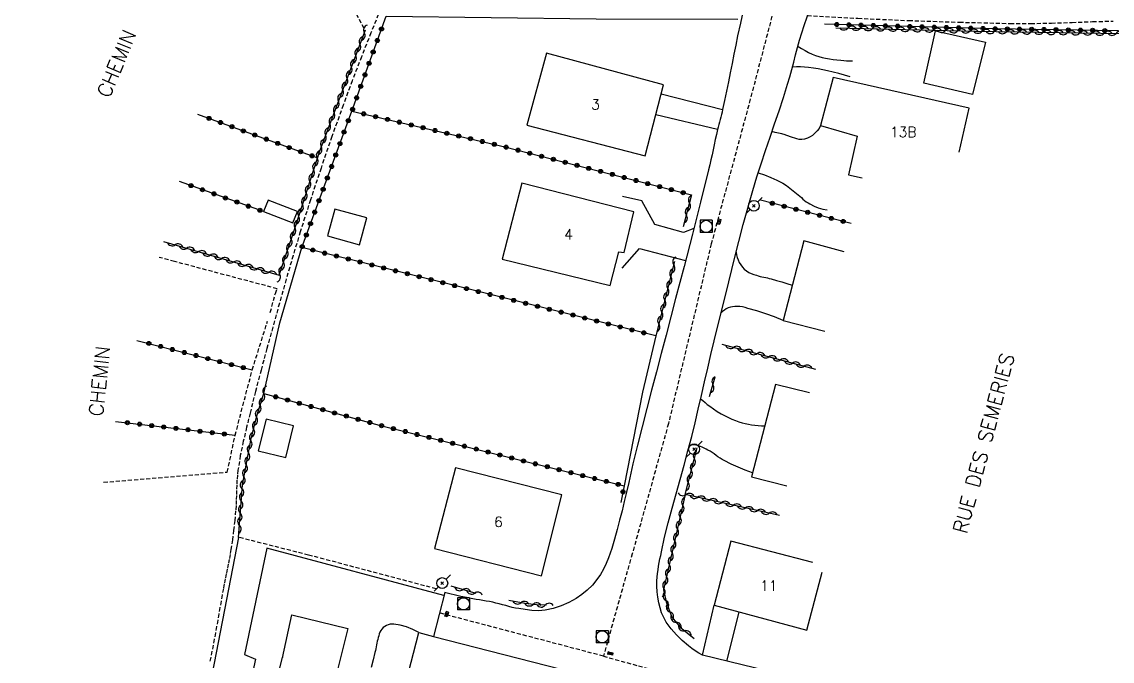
# Model space of a CAD drawing. Header units: millimetres. Extents: x 113000 to 114000, y 148000 to 148862.
# Drawn here: x 113114.9 to 113249.1, y 148687.3 to 148766 of the extents above; entities that cross this region are included whole.
import ezdxf
from ezdxf.enums import TextEntityAlignment as Align

# ---------------------------------------------------------------- set-up
doc = ezdxf.new("R2010")
doc.units = ezdxf.units.MM
doc.linetypes.add('DASHED', pattern=[0.75, 0.5, -0.25])
doc.layers.get('0').update_dxf_attribs({"linetype": 'CONTINUOUS'})
for name, color, linetype in [('W0001', 6, 'DASHED'), ('W0008', 7, 'CONTINUOUS'), ('W0017', 7, 'CONTINUOUS'), ('W0070', 7, 'DASHED'), ('W0101', 7, 'CONTINUOUS'), ('W0104', 1, 'CONTINUOUS'), ('W0112', 1, 'DASHED'), ('W0310', 3, 'CONTINUOUS'), ('W0323', 7, 'CONTINUOUS'), ('W0330', 7, 'CONTINUOUS'), ('W0401', 7, 'CONTINUOUS'), ('W0420', 7, 'CONTINUOUS'), ('W0473', 7, 'CONTINUOUS'), ('W0989', 7, 'CONTINUOUS'), ('W0991', 7, 'CONTINUOUS')]:
    doc.layers.add(name, color=color, linetype=linetype)
doc.styles.get("Standard").update_dxf_attribs({"font": 'romans.shx', "width": 0.85})

# ---------------------------------------------------------------- blocks, each defined once
blk = doc.blocks.new('T473')
for p, q in [((-0.166667, 0.166667), (0.166667, -0.166667)), ((-0.166667, -0.166667), (0.166667, 0.166667)), ((0.500001, 0.500001), (1.000002, 1.000002)), ((-1.000002, -1.000002), (-0.500001, -0.500001))]:
    blk.add_line(p, q)
blk.add_ellipse((0, 0), major_axis=(0.471405, 0.471405), ratio=1, start_param=5.4977871438, end_param=11.780972451)
blk = doc.blocks.new('T420')
for p, q in [((0.75, 0.75), (-0.75, 0.75)), ((-0.75, 0.75), (-0.75, -0.75)), ((0.75, 0.75), (0.75, -0.75)), ((0.75, -0.75), (-0.75, -0.75))]:
    blk.add_line(p, q)
blk.add_ellipse((0, 0), major_axis=(-0.53, 0.53), ratio=1, start_param=3.926991, end_param=10.210176)
blk = doc.blocks.new('T401')
for p, q in [((-0.3, 0.3), (0, 0.3)), ((-0.3, -0.25), (-0.3, 0.3)), ((-0.3, 0.15), (0, 0.15)), ((-0.3, 0), (0, 0)), ((0, 0.3), (0, -0.25)), ((-0.3, -0.15), (0, -0.15)), ((-0.3, -0.25), (-0.3, -0.3)), ((-0.3, -0.3), (0, -0.3)), ((0, -0.3), (0, -0.25))]:
    blk.add_line(p, q)
blk = doc.blocks.new('t323o')
at = {"color": 0, "linetype": 'Continuous'}
for radius in [0.25, 0.15]:
    blk.add_circle((0, 0), radius, dxfattribs=at)
blk = doc.blocks.new('t310o')
at = {"color": 0, "linetype": 'Continuous'}
for centre, start, end in [((-0.5, 0.38), 216.8699, 323.1304), ((0.5, -0.37), 36.8699, 143.1303)]:
    blk.add_arc(centre, 0.625, start, end, dxfattribs=at)

msp = doc.modelspace()

# ---------------------------------------------------------------- linework, layer by layer
at = {"layer": 'W0001'}
for points in [[(113247.74, 148849.93), (113246.56, 148835.71), (113243.99, 148824.65), (113240.11, 148814.26), (113233.94, 148804.43), (113222.73, 148793.24), (113212.58, 148779.82), (113207.79, 148768.91), (113204.56, 148756.51), (113199.75, 148738.7), (113194.48, 148716.57), (113190.03, 148700.55), (113186.48, 148687.94)], [(113186.48, 148687.94), (113166.31, 148693.25)], [(113186.48, 148687.94), (113197.12, 148685), (113207.58, 148682.64)]]:
    msp.add_lwpolyline(points, dxfattribs=at)
at = {"layer": 'W0008'}
for points in [[(113203.69, 148767.42), (113203.34, 148765.87), (113203, 148764.32), (113202.76, 148763.18), (113202.53, 148762.05), (113202.31, 148760.91), (113202.09, 148759.77), (113201.86, 148758.63), (113201.64, 148757.5), (113201.4, 148756.36), (113201.15, 148755.23), (113201.08, 148754.92), (113201.01, 148754.61), (113200.93, 148754.3), (113200.85, 148754), (113200.77, 148753.69), (113200.69, 148753.38), (113200.61, 148753.08), (113200.54, 148752.77), (113200.39, 148752.15), (113200.25, 148751.53), (113200.12, 148750.91), (113199.98, 148750.29), (113199.85, 148749.68), (113199.71, 148749.06), (113199.57, 148748.44), (113199.42, 148747.82), (113198.45, 148743.85), (113197.43, 148739.88), (113196.4, 148735.93), (113195.37, 148731.96), (113194.78, 148729.71), (113194.19, 148727.46), (113193.59, 148725.2), (113193, 148722.95), (113192.4, 148720.7), (113191.82, 148718.44), (113191.24, 148716.19), (113190.67, 148713.93), (113190.39, 148712.77), (113190.11, 148711.62), (113189.85, 148710.46), (113189.59, 148709.31), (113189.32, 148708.15), (113189.05, 148707), (113188.77, 148705.85), (113188.47, 148704.7), (113188.17, 148703.53), (113187.86, 148702.35), (113187.52, 148701.19), (113187.1, 148700.05), (113186.81, 148699.35), (113186.48, 148698.66), (113186.11, 148698), (113185.68, 148697.37), (113185.12, 148696.7), (113184.5, 148696.08), (113183.83, 148695.52), (113183.11, 148695.03), (113182.21, 148694.54), (113181.28, 148694.13), (113180.3, 148693.82), (113179.3, 148693.61), (113178.48, 148693.54), (113177.67, 148693.58), (113176.86, 148693.68), (113176.07, 148693.79), (113175.66, 148693.86), (113175.25, 148693.95), (113174.85, 148694.05), (113174.46, 148694.16), (113174.06, 148694.27), (113173.66, 148694.38), (113173.26, 148694.48), (113172.86, 148694.57), (113172.46, 148694.65), (113172.05, 148694.73), (113171.65, 148694.8), (113171.24, 148694.86), (113170.83, 148694.93), (113170.43, 148695), (113170.02, 148695.07), (113169.62, 148695.15), (113168.94, 148695.3), (113168.27, 148695.45), (113167.6, 148695.61), (113166.93, 148695.78)], [(113198.68, 148688.06), (113198.22, 148688.3), (113197.78, 148688.58), (113197.35, 148688.88), (113196.94, 148689.2), (113196.19, 148689.86), (113195.47, 148690.55), (113194.8, 148691.3), (113194.22, 148692.12), (113193.91, 148692.69), (113193.65, 148693.29), (113193.45, 148693.9), (113193.29, 148694.52), (113193.16, 148695.19), (113193.09, 148695.87), (113193.06, 148696.55), (113193.07, 148697.23), (113193.09, 148697.68), (113193.14, 148698.13), (113193.2, 148698.58), (113193.27, 148699.02), (113193.35, 148699.47), (113193.44, 148699.91), (113193.53, 148700.35), (113193.62, 148700.79), (113194.02, 148702.59), (113194.46, 148704.37), (113194.93, 148706.15), (113195.42, 148707.92), (113195.91, 148709.68), (113196.41, 148711.45), (113196.89, 148713.22), (113197.35, 148715), (113197.76, 148716.68), (113198.16, 148718.35), (113198.55, 148720.03), (113198.94, 148721.71), (113199.33, 148723.39), (113199.72, 148725.07), (113200.12, 148726.75), (113200.53, 148728.43), (113201.57, 148732.66), (113202.61, 148736.88), (113203.7, 148741.1), (113204.87, 148745.29), (113205.37, 148746.94), (113205.9, 148748.57), (113206.44, 148750.21), (113206.99, 148751.83), (113207.55, 148753.46), (113208.1, 148755.09), (113208.64, 148756.72), (113209.15, 148758.36), (113209.41, 148759.26), (113209.66, 148760.16), (113209.9, 148761.07), (113210.14, 148761.97), (113210.38, 148762.88), (113210.63, 148763.78), (113210.89, 148764.68), (113211.17, 148765.57), (113211.91, 148767.73)], [(113166.95, 148695.77), (113165.56, 148690.35), (113186.41, 148685.01), (113206.81, 148679.92), (113208.45, 148685.7), (113198.68, 148688.06)]]:
    msp.add_lwpolyline(points, dxfattribs=at)
at = {"layer": 'W0017'}
for points in [[(113210.44, 148763.02), (113210.86, 148762.75), (113211.29, 148762.5), (113211.74, 148762.27), (113212.19, 148762.07), (113212.59, 148761.91), (113213, 148761.78), (113213.41, 148761.66), (113213.83, 148761.56), (113214.29, 148761.48), (113214.75, 148761.41), (113215.21, 148761.36), (113215.68, 148761.31), (113216.05, 148761.28), (113216.41, 148761.25), (113216.78, 148761.24), (113217.15, 148761.23)], [(113216.84, 148759.27), (113216.15, 148759.47), (113215.45, 148759.66), (113214.75, 148759.83), (113214.05, 148759.99), (113213.47, 148760.12), (113212.9, 148760.24), (113212.32, 148760.34), (113211.74, 148760.42), (113211.24, 148760.46), (113210.75, 148760.48), (113210.25, 148760.48), (113209.75, 148760.46)], [(113193.59, 148757.17), (113201.15, 148755.23)], [(113200.54, 148752.77), (113192.92, 148754.58)], [(113213.21, 148753.27), (113213.02, 148752.92), (113212.79, 148752.6), (113212.52, 148752.31), (113212.21, 148752.06), (113211.91, 148751.87), (113211.58, 148751.71), (113211.24, 148751.6), (113210.88, 148751.54), (113210.59, 148751.55), (113210.3, 148751.62), (113210.02, 148751.71), (113209.75, 148751.79), (113209.63, 148751.83), (113209.52, 148751.87), (113209.4, 148751.91), (113209.29, 148751.96), (113209.17, 148752), (113209.06, 148752.05), (113208.94, 148752.09), (113208.83, 148752.13), (113208.42, 148752.24), (113208.02, 148752.34), (113207.61, 148752.43), (113207.2, 148752.52)], [(113205.51, 148747.44), (113206.3, 148747.19), (113207.07, 148746.89), (113207.82, 148746.55), (113208.55, 148746.16), (113209, 148745.87), (113209.42, 148745.55), (113209.83, 148745.22), (113210.25, 148744.89), (113210.45, 148744.73), (113210.65, 148744.56), (113210.84, 148744.39), (113211.04, 148744.22), (113211.24, 148744.05), (113211.44, 148743.89), (113211.66, 148743.74), (113211.88, 148743.61), (113212.4, 148743.35), (113212.93, 148743.15), (113213.47, 148742.99), (113214.03, 148742.88)], [(113197.59, 148740.61), (113196.33, 148740.1), (113192.8, 148741.09), (113191.22, 148743.99), (113188.82, 148744.55)], [(113188.79, 148735.7), (113190.91, 148738.15), (113196.58, 148736.66)], [(113202.83, 148737.68), (113202.87, 148737.35), (113202.95, 148737.03), (113203.06, 148736.72), (113203.2, 148736.42), (113203.38, 148736.12), (113203.59, 148735.85), (113203.82, 148735.6), (113204.09, 148735.37), (113204.38, 148735.19), (113204.68, 148735.05), (113205, 148734.94), (113205.32, 148734.83), (113205.54, 148734.76), (113205.76, 148734.7), (113205.99, 148734.65), (113206.22, 148734.6), (113206.45, 148734.55), (113206.68, 148734.5), (113206.9, 148734.45), (113207.13, 148734.39), (113207.78, 148734.21), (113208.43, 148734.02), (113209.07, 148733.83), (113209.71, 148733.62)], [(113208.59, 148729.28), (113207.53, 148729.71), (113206.45, 148730.1), (113205.36, 148730.45), (113204.26, 148730.76), (113203.93, 148730.85), (113203.61, 148730.93), (113203.27, 148730.98), (113202.93, 148731.01), (113202.66, 148731), (113202.38, 148730.96), (113202.11, 148730.9), (113201.85, 148730.81), (113201.6, 148730.69), (113201.37, 148730.54), (113201.15, 148730.37), (113200.95, 148730.18)], [(113198.45, 148719.64), (113198.71, 148719.4), (113198.99, 148719.17), (113199.27, 148718.94), (113199.56, 148718.72), (113200.02, 148718.4), (113200.5, 148718.08), (113200.98, 148717.79), (113201.48, 148717.51), (113201.89, 148717.31), (113202.3, 148717.12), (113202.72, 148716.95), (113203.15, 148716.8), (113203.54, 148716.68), (113203.93, 148716.59), (113204.32, 148716.51), (113204.71, 148716.44), (113205.11, 148716.38), (113205.52, 148716.33), (113205.92, 148716.3), (113206.32, 148716.28)], [(113204.83, 148710.53), (113203.93, 148710.84), (113203.05, 148711.19), (113202.19, 148711.58), (113201.34, 148712.01), (113201.08, 148712.16), (113200.83, 148712.32), (113200.58, 148712.49), (113200.34, 148712.66), (113200.1, 148712.83), (113199.85, 148713), (113199.6, 148713.17), (113199.35, 148713.32), (113199.12, 148713.44), (113198.89, 148713.56), (113198.65, 148713.66), (113198.41, 148713.76), (113198.23, 148713.82), (113198.05, 148713.88), (113197.87, 148713.92), (113197.68, 148713.94), (113197.53, 148713.95), (113197.37, 148713.93), (113197.22, 148713.91), (113197.07, 148713.87)], [(113166.85, 148695.39), (113145.08, 148701.23), (113142.33, 148688.15), (113143.67, 148687.58), (113140.85, 148674.56)], [(113198.68, 148688.06), (113200.11, 148694.2)], [(113201.69, 148687.33), (113203.19, 148693.37)], [(113163.75, 148690.86), (113163.03, 148691.24), (113162.27, 148691.54), (113161.48, 148691.74), (113160.68, 148691.86), (113160.45, 148691.87), (113160.22, 148691.86), (113159.99, 148691.81), (113159.78, 148691.73), (113159.57, 148691.61), (113159.39, 148691.45), (113159.23, 148691.27), (113159.09, 148691.08), (113158.98, 148690.88), (113158.89, 148690.67), (113158.83, 148690.45), (113158.77, 148690.23), (113158.71, 148690.01), (113158.65, 148689.78), (113158.6, 148689.55), (113158.56, 148689.32), (113158.52, 148689.09), (113158.47, 148688.86), (113158.42, 148688.63), (113158.37, 148688.4), (113158.15, 148687.47), (113157.91, 148686.53)]]:
    msp.add_lwpolyline(points, dxfattribs=at)
at = {"layer": 'W0070'}
for points in [[(113159.06, 148767.64), (113157.88, 148764.68), (113156.71, 148761.73), (113155.56, 148758.77), (113154.46, 148755.79), (113153.07, 148751.91), (113151.73, 148748.02), (113150.43, 148744.12), (113149.18, 148740.2), (113148.29, 148737.27), (113147.44, 148734.34), (113146.61, 148731.39), (113145.8, 148728.45), (113145.07, 148725.81), (113144.35, 148723.17), (113143.65, 148720.52), (113143, 148717.87), (113142.58, 148716.13), (113142.17, 148714.39), (113141.8, 148712.63), (113141.51, 148710.86), (113141.44, 148710.24), (113141.39, 148709.61), (113141.36, 148708.98), (113141.34, 148708.35), (113141.32, 148707.72), (113141.3, 148707.1), (113141.27, 148706.47), (113141.22, 148705.84), (113141.11, 148704.64), (113140.98, 148703.45), (113140.83, 148702.26), (113140.65, 148701.07), (113140.55, 148700.46), (113140.44, 148699.86), (113140.32, 148699.26), (113140.2, 148698.66), (113140.07, 148698.06), (113139.95, 148697.46), (113139.83, 148696.86), (113139.71, 148696.26), (113139.57, 148695.48), (113139.43, 148694.7), (113139.29, 148693.92), (113139.16, 148693.14), (113139.02, 148692.36), (113138.88, 148691.58), (113138.74, 148690.8), (113138.6, 148690.02), (113138.31, 148688.55), (113138.02, 148687.09)], [(113211.57, 148766.8), (113217.81, 148766.47), (113224.04, 148766.2), (113230.28, 148765.99), (113236.52, 148765.84), (113239.06, 148765.83), (113241.61, 148765.88), (113244.15, 148765.97), (113246.68, 148766.06), (113249.23, 148766.13)]]:
    msp.add_lwpolyline(points, dxfattribs=at)
at = {"layer": 'W0101'}
for points in [[(113193.87, 148758.26), (113179.49, 148762.18), (113177.07, 148753.31), (113191.61, 148749.54)], [(113190.22, 148742.66), (113176.43, 148746.16), (113174.03, 148736.83), (113187.3, 148733.58), (113188.37, 148737.71), (113188.39, 148737.72), (113189.04, 148737.64)], [(113181.38, 148707.79), (113168.29, 148711.12), (113165.71, 148701.19), (113178.88, 148697.85)]]:
    msp.add_lwpolyline(points, close=True, dxfattribs=at)
for points in [[(113230.27, 148749.99), (113231.5, 148755.39), (113214.74, 148759.17), (113213.21, 148753.27), (113217.71, 148751.94), (113216.65, 148747.22)], [(113216.65, 148747.22), (113218.34, 148746.85)], [(113216.11, 148737.74), (113211.13, 148739.06), (113208.59, 148729.28)], [(113208.59, 148729.28), (113213.71, 148727.95)], [(113211.85, 148720.34), (113207.65, 148721.39), (113204.7, 148710.02)], [(113204.7, 148710.02), (113209.05, 148708.91)], [(113212.26, 148699.47), (113202.15, 148702.1), (113200.11, 148694.2)], [(113200.11, 148694.2), (113211.52, 148691.13), (113213.39, 148698.29)], [(113144.01, 148675.97), (113146.97, 148687.76), (113146.99, 148687.75), (113148.13, 148693.01), (113155.05, 148691.35), (113153.73, 148686.11), (113156.34, 148685.46), (113154.76, 148679.01)]]:
    msp.add_lwpolyline(points, dxfattribs=at)
at = {"layer": 'W0104'}
for points in [[(113231.91, 148757.11), (113225.93, 148758.49), (113227.35, 148764.93), (113233.49, 148763.53)], [(113144.67, 148742.67), (113148.28, 148741.28), (113148.82, 148742.68), (113145.21, 148744.08)], [(113152.52, 148739.67), (113156.45, 148738.57), (113157.38, 148741.89), (113153.45, 148742.99)], [(113144.01, 148713.22), (113147.38, 148712.4), (113148.33, 148716.28), (113144.96, 148717.11)]]:
    msp.add_lwpolyline(points, close=True, dxfattribs=at)
at = {"layer": 'W0112'}
for points in [[(113114.91, 148783.6), (113116.6, 148782.82), (113117.7, 148782.46), (113134.42, 148775.56), (113156.07, 148767.03), (113157.15, 148764.94)], [(113145.49, 148730.26), (113146.11, 148732.61), (113146.34, 148733.17), (113133.69, 148736.53), (113131.82, 148737.04)], [(113124.98, 148709.36), (113140.2, 148710.61), (113141.16, 148715.13), (113143.27, 148723.19), (113145.15, 148729.2)], [(113165.9, 148696.23), (113150.19, 148700.39), (113141.59, 148702.56)]]:
    msp.add_lwpolyline(points, dxfattribs=at)
at = {"layer": 'W0310'}
for points in [[(113132.34, 148739), (113146.6, 148734.83), (113148.68, 148741.09), (113151.53, 148750.04), (113157.15, 148764.94)], [(113215.07, 148765.31), (113232.23, 148764.87), (113255.46, 148764.5), (113257.53, 148763.99), (113255.6, 148757.28)], [(113197.34, 148744.74), (113196.3, 148740.81)], [(113195.24, 148736.53), (113192.92, 148727.39)], [(113201.04, 148726.34), (113212.57, 148723.27)], [(113199.55, 148719.91), (113200.25, 148722.33)], [(113141.59, 148702.56), (113142.05, 148709.03), (113143.11, 148714.55), (113143.84, 148717.54), (113144.71, 148720.27)], [(113196.55, 148707.86), (113198.04, 148713.6)], [(113208.16, 148705.27), (113196.55, 148707.86), (113193.89, 148696.09), (113194.19, 148694.64), (113194.91, 148692.74), (113195.94, 148691.49), (113197.66, 148690.13)], [(113170.81, 148695.66), (113167.74, 148696.54)], [(113179.49, 148694.22), (113178.26, 148694.25), (113176.86, 148694.43), (113174.86, 148694.8)]]:
    msp.add_lwpolyline(points, dxfattribs=at)
at = {"layer": 'W0323'}
for points in [[(113192.92, 148727.39), (113170.13, 148733.07), (113149.37, 148738.27), (113155.52, 148755.05), (113159.75, 148766.75), (113185.61, 148766.41), (113203.01, 148766.37)], [(113254.56, 148749.93), (113259.17, 148764.4), (113257.43, 148764.81), (113234.66, 148765.18), (113213.7, 148765.75)], [(113136.54, 148754.66), (113151.29, 148749.3)], [(113155.52, 148755.05), (113174.36, 148750.65), (113197.34, 148744.74)], [(113144.67, 148742.67), (113134.32, 148746.37)], [(113216.96, 148741.21), (113205.82, 148744.08)], [(113129.08, 148726.81), (113143.27, 148723.19)], [(113144.71, 148720.27), (113158.89, 148716.39), (113189.03, 148708.91), (113188.61, 148706.87)], [(113126.42, 148716.85), (113141.16, 148715.13)]]:
    msp.add_lwpolyline(points, dxfattribs=at)
at = {"layer": 'W0330'}
for points in [[(113144.71, 148720.27), (113146.67, 148728.97), (113149.37, 148738.27)], [(113192.92, 148727.39), (113191.3, 148720.44), (113189.03, 148708.91)], [(113141.59, 148702.56), (113137.58, 148681.98), (113135.53, 148671)], [(113160.22, 148677.18), (113163.75, 148690.86), (113165.56, 148690.35)]]:
    msp.add_lwpolyline(points, dxfattribs=at)

# ---------------------------------------------------------------- block references
at = {"layer": 'W0310'}
for p, rotation in [((113157.06, 148764.69), 69.32354321715742), ((113216.57, 148765.27), 358.5440373908016), ((113218.07, 148765.23), 358.5440373908016), ((113219.57, 148765.19), 358.5440373908016), ((113221.07, 148765.15), 358.5440373908016), ((113222.57, 148765.12), 358.5440373908016), ((113224.07, 148765.08), 358.5440373908016), ((113225.57, 148765.04), 358.5440373908016), ((113227.07, 148765), 358.5440373908016), ((113228.57, 148764.96), 358.5440373908016), ((113230.07, 148764.92), 358.5440373908016), ((113231.57, 148764.89), 358.5440373908016), ((113233.07, 148764.86), 359.0947689566932), ((113234.57, 148764.83), 359.0947689566932), ((113236.07, 148764.81), 359.0947689566932), ((113237.57, 148764.79), 359.0947689566932), ((113239.07, 148764.76), 359.0947689566932), ((113240.57, 148764.74), 359.0947689566932), ((113242.07, 148764.71), 359.0947689566932), ((113243.57, 148764.69), 359.0947689566932), ((113245.07, 148764.67), 359.0947689566932), ((113246.57, 148764.64), 359.0947689566932), ((113248.07, 148764.62), 359.0947689566932), ((113249.57, 148764.6), 359.0947689566932), ((113156.53, 148763.28), 69.32354321715742), ((113156, 148761.88), 69.32354321715742), ((113155.47, 148760.48), 69.32354321715742), ((113154.94, 148759.07), 69.32354321715742), ((113154.41, 148757.67), 69.32354321715742), ((113153.88, 148756.27), 69.32354321715742), ((113153.35, 148754.86), 69.32354321715742), ((113152.82, 148753.46), 69.32354321715742), ((113152.29, 148752.06), 69.32354321715742), ((113151.76, 148750.65), 69.32354321715742), ((113151.27, 148749.24), 72.31181656406555), ((113150.82, 148747.81), 72.31181656406555), ((113150.36, 148746.38), 72.31181656406555), ((113149.91, 148744.95), 72.31181656406555), ((113149.45, 148743.52), 72.31181656406555), ((113197.07, 148743.71), 255.201180169577), ((113148.99, 148742.09), 72.31181656406555), ((113196.68, 148742.26), 255.201180169577), ((113148.53, 148740.66), 71.63363598930398), ((113133.78, 148738.58), 343.6651914542301), ((113148.06, 148739.24), 71.63363598930398), ((113135.22, 148738.16), 343.6651914542301), ((113136.66, 148737.74), 343.6651914542301), ((113138.1, 148737.31), 343.6651914542301), ((113147.59, 148737.82), 71.63363598930398), ((113139.54, 148736.89), 343.6651914542301), ((113140.98, 148736.47), 343.6651914542301), ((113142.42, 148736.05), 343.6651914542301), ((113147.12, 148736.39), 71.63363598930398), ((113195.14, 148736.11), 255.7309978514212), ((113143.86, 148735.63), 343.6651914542301), ((113145.3, 148735.2), 343.6651914542301), ((113146.64, 148734.97), 71.63363598930398), ((113194.77, 148734.65), 255.7309978514212), ((113194.4, 148733.2), 255.7309978514212), ((113194.03, 148731.75), 255.7309978514212), ((113193.66, 148730.29), 255.7309978514212), ((113193.29, 148728.84), 255.7309978514212), ((113202.49, 148725.95), 345.0952662067418), ((113203.94, 148725.57), 345.0952662067418), ((113205.39, 148725.18), 345.0952662067418), ((113206.84, 148724.79), 345.0952662067418), ((113208.29, 148724.41), 345.0952662067418), ((113209.74, 148724.02), 345.0952662067418), ((113211.18, 148723.64), 345.0952662067418), ((113199.97, 148721.35), 73.79883499278793), ((113144.7, 148720.22), 72.14160098896193), ((113144.24, 148718.79), 72.14160098896193), ((113143.79, 148717.36), 76.34337280088455), ((113143.44, 148715.9), 76.34337280088455), ((113143.09, 148714.45), 79.11370326487085), ((113142.81, 148712.97), 79.11370326487085), ((113142.52, 148711.5), 79.11370326487085), ((113197.68, 148712.22), 75.51792050021666), ((113142.24, 148710.03), 79.11370326487085), ((113197.31, 148710.77), 75.51792050021666), ((113142.01, 148708.55), 85.90746169215619), ((113196.93, 148709.32), 75.51792050021666), ((113196.66, 148707.84), 167.3900035976676), ((113141.91, 148707.05), 85.90746169215619), ((113196.25, 148706.5), 257.2447381097008), ((113198.12, 148707.51), 167.3900035976676), ((113199.58, 148707.19), 167.3900035976676), ((113201.05, 148706.86), 167.3900035976676), ((113202.51, 148706.53), 167.3900035976676), ((113141.8, 148705.55), 85.90746169215619), ((113195.92, 148705.04), 257.2447381097008), ((113203.98, 148706.2), 167.3900035976676), ((113205.44, 148705.88), 167.3900035976676), ((113206.9, 148705.55), 167.3900035976676), ((113141.69, 148704.06), 85.90746169215619), ((113195.58, 148703.58), 257.2447381097008), ((113195.25, 148702.11), 257.2447381097008), ((113194.92, 148700.65), 257.2447381097008), ((113194.59, 148699.19), 257.2447381097008), ((113194.26, 148697.72), 257.2447381097008), ((113169.18, 148696.13), 164.0373678426759), ((113170.62, 148695.71), 164.0373678426759), ((113193.93, 148696.26), 257.2447381097008), ((113176.33, 148694.53), 169.4859445850501), ((113194.16, 148694.79), 281.7129352923156), ((113177.82, 148694.31), 172.7387335950174), ((113179.31, 148694.22), 178.381905467103), ((113194.67, 148693.38), 290.9423253069052), ((113195.43, 148692.11), 309.3938340488619), ((113196.49, 148691.06), 321.7649299250225)]:
    msp.add_blockref('t310o', p, dxfattribs=dict(at, rotation=rotation))
at = {"layer": 'W0323'}
for p, rotation in [((113215.2, 148765.71), 178.4640975772748), ((113216.69, 148765.67), 178.4640975772748), ((113218.19, 148765.63), 178.4640975772748), ((113159.17, 148765.15), 70.1553724338565), ((113219.69, 148765.59), 178.4640975772748), ((113221.19, 148765.54), 178.4640975772748), ((113222.69, 148765.5), 178.4640975772748), ((113224.19, 148765.46), 178.4640975772748), ((113225.69, 148765.42), 178.4640975772748), ((113227.19, 148765.38), 178.4640975772748), ((113228.69, 148765.34), 178.4640975772748), ((113230.19, 148765.3), 178.4640975772748), ((113231.69, 148765.26), 178.4640975772748), ((113233.19, 148765.22), 178.4640975772748), ((113234.69, 148765.18), 179.0641079251565), ((113236.19, 148765.16), 179.0641079251565), ((113237.69, 148765.13), 179.0641079251565), ((113239.19, 148765.11), 179.0641079251565), ((113240.69, 148765.09), 179.0641079251565), ((113242.19, 148765.06), 179.0641079251565), ((113243.69, 148765.04), 179.0641079251565), ((113245.19, 148765.01), 179.0641079251565), ((113246.69, 148764.99), 179.0641079251565), ((113248.19, 148764.96), 179.0641079251565), ((113158.66, 148763.74), 70.1553724338565), ((113158.15, 148762.33), 70.1553724338565), ((113157.64, 148760.92), 70.1553724338565), ((113157.13, 148759.51), 70.1553724338565), ((113156.62, 148758.1), 70.1553724338565), ((113156.11, 148756.68), 70.1553724338565), ((113155.61, 148755.27), 70.1553724338565), ((113137.95, 148754.15), 340.0070741033495), ((113139.36, 148753.64), 340.0070741033495), ((113155.09, 148753.86), 69.86981651157103), ((113156.98, 148754.71), 346.8653046910748), ((113158.44, 148754.36), 346.8653046910748), ((113159.91, 148754.02), 346.8653046910748), ((113161.37, 148753.68), 346.8653046910748), ((113140.77, 148753.13), 340.0070741033495), ((113142.17, 148752.61), 340.0070741033495), ((113154.57, 148752.46), 69.86981651157103), ((113162.83, 148753.34), 346.8653046910748), ((113164.29, 148753), 346.8653046910748), ((113165.75, 148752.66), 346.8653046910748), ((113167.21, 148752.32), 346.8653046910748), ((113143.58, 148752.1), 340.0070741033495), ((113144.99, 148751.59), 340.0070741033495), ((113146.4, 148751.07), 340.0070741033495), ((113154.06, 148751.05), 69.86981651157103), ((113168.67, 148751.98), 346.8653046910748), ((113170.13, 148751.64), 346.8653046910748), ((113171.59, 148751.3), 346.8653046910748), ((113173.05, 148750.96), 346.8653046910748), ((113147.81, 148750.56), 340.0070741033495), ((113149.22, 148750.05), 340.0070741033495), ((113150.63, 148749.54), 340.0070741033495), ((113153.54, 148749.64), 69.86981651157103), ((113174.51, 148750.61), 345.565460692114), ((113175.96, 148750.24), 345.565460692114), ((113177.42, 148749.86), 345.565460692114), ((113178.87, 148749.49), 345.565460692114), ((113153.03, 148748.23), 69.86981651157103), ((113180.32, 148749.12), 345.565460692114), ((113181.78, 148748.74), 345.565460692114), ((113183.23, 148748.37), 345.565460692114), ((113152.51, 148746.82), 69.86981651157103), ((113184.68, 148747.99), 345.565460692114), ((113186.13, 148747.62), 345.565460692114), ((113187.59, 148747.25), 345.565460692114), ((113189.04, 148746.87), 345.565460692114), ((113135.73, 148745.87), 160.3487527240711), ((113151.99, 148745.41), 69.86981651157103), ((113190.49, 148746.5), 345.565460692114), ((113191.94, 148746.12), 345.565460692114), ((113193.4, 148745.75), 345.565460692114), ((113137.14, 148745.36), 160.3487527240711), ((113138.55, 148744.86), 160.3487527240711), ((113139.97, 148744.35), 160.3487527240711), ((113194.85, 148745.38), 345.565460692114), ((113196.3, 148745), 345.565460692114), ((113141.38, 148743.85), 160.3487527240711), ((113142.79, 148743.34), 160.3487527240711), ((113144.21, 148742.84), 160.3487527240711), ((113151.48, 148744.01), 69.86981651157103), ((113207.27, 148743.7), 165.5720467021523), ((113208.73, 148743.33), 165.5720467021523), ((113210.18, 148742.96), 165.5720467021523), ((113150.96, 148742.6), 69.86981651157103), ((113211.63, 148742.58), 165.5720467021523), ((113213.08, 148742.21), 165.5720467021523), ((113214.54, 148741.83), 165.5720467021523), ((113215.99, 148741.46), 165.5720467021523), ((113150.44, 148741.19), 69.86981651157103), ((113149.93, 148739.78), 69.86981651157103), ((113149.41, 148738.37), 69.86981651157103), ((113150.72, 148737.93), 165.9546627888527), ((113152.17, 148737.56), 165.9546627888527), ((113153.63, 148737.2), 165.9546627888527), ((113155.08, 148736.84), 165.9546627888527), ((113156.54, 148736.47), 165.9546627888527), ((113157.99, 148736.11), 165.9546627888527), ((113159.45, 148735.74), 165.9546627888527), ((113160.9, 148735.38), 165.9546627888527), ((113162.36, 148735.02), 165.9546627888527), ((113163.81, 148734.65), 165.9546627888527), ((113165.27, 148734.29), 165.9546627888527), ((113166.72, 148733.92), 165.9546627888527), ((113168.18, 148733.56), 165.9546627888527), ((113169.63, 148733.2), 165.9546627888527), ((113171.09, 148732.83), 165.9903757403125), ((113172.54, 148732.47), 165.9903757403125), ((113174, 148732.11), 165.9903757403125), ((113175.45, 148731.74), 165.9903757403125), ((113176.91, 148731.38), 165.9903757403125), ((113178.37, 148731.02), 165.9903757403125), ((113179.82, 148730.65), 165.9903757403125), ((113181.28, 148730.29), 165.9903757403125), ((113182.73, 148729.93), 165.9903757403125), ((113184.19, 148729.56), 165.9903757403125), ((113185.64, 148729.2), 165.9903757403125), ((113187.1, 148728.84), 165.9903757403125), ((113188.55, 148728.48), 165.9903757403125), ((113190.01, 148728.11), 165.9903757403125), ((113191.46, 148727.75), 165.9903757403125), ((113130.54, 148726.44), 345.6497130893887), ((113131.99, 148726.07), 345.6497130893887), ((113133.44, 148725.7), 345.6497130893887), ((113134.9, 148725.33), 345.6497130893887), ((113136.35, 148724.96), 345.6497130893887), ((113137.8, 148724.58), 345.6497130893887), ((113139.26, 148724.21), 345.6497130893887), ((113140.71, 148723.84), 345.6497130893887), ((113142.16, 148723.47), 345.6497130893887), ((113146.16, 148719.87), 344.7229959736073), ((113147.61, 148719.47), 344.7229959736073), ((113149.05, 148719.08), 344.7229959736073), ((113150.5, 148718.68), 344.7229959736073), ((113151.95, 148718.29), 344.7229959736073), ((113153.39, 148717.89), 344.7229959736073), ((113154.84, 148717.5), 344.7229959736073), ((113127.91, 148716.68), 353.3160158313136), ((113129.4, 148716.5), 353.3160158313136), ((113130.89, 148716.33), 353.3160158313136), ((113132.38, 148716.15), 353.3160158313136), ((113133.87, 148715.98), 353.3160158313136), ((113156.29, 148717.1), 344.7229959736073), ((113157.74, 148716.71), 344.7229959736073), ((113159.18, 148716.32), 346.0501248176026), ((113160.64, 148715.96), 346.0501248176026), ((113135.36, 148715.81), 353.3160158313136), ((113136.85, 148715.63), 353.3160158313136), ((113138.34, 148715.46), 353.3160158313136), ((113139.83, 148715.28), 353.3160158313136), ((113162.1, 148715.6), 346.0501248176026), ((113163.55, 148715.23), 346.0501248176026), ((113165.01, 148714.87), 346.0501248176026), ((113166.46, 148714.51), 346.0501248176026), ((113167.92, 148714.15), 346.0501248176026), ((113169.38, 148713.79), 346.0501248176026), ((113170.83, 148713.43), 346.0501248176026), ((113172.29, 148713.07), 346.0501248176026), ((113173.74, 148712.7), 346.0501248176026), ((113175.2, 148712.34), 346.0501248176026), ((113176.65, 148711.98), 346.0501248176026), ((113178.11, 148711.62), 346.0501248176026), ((113179.57, 148711.26), 346.0501248176026), ((113181.02, 148710.9), 346.0501248176026), ((113182.48, 148710.53), 346.0501248176026), ((113183.93, 148710.17), 346.0501248176026), ((113185.39, 148709.81), 346.0501248176026), ((113186.84, 148709.45), 346.0501248176026), ((113188.3, 148709.09), 346.0501248176026), ((113188.88, 148708.17), 258.5277263108719)]:
    msp.add_blockref('t323o', p, dxfattribs=dict(at, rotation=rotation))
at = {"layer": 'W0401'}
for p, rotation in [((113200.87, 148741.4), 345.12773436535), ((113167.05, 148693.14), 165.6511062619242), ((113187.29, 148688.12), 255.9809454316115)]:
    msp.add_blockref('T401', p, dxfattribs=dict(at, rotation=rotation))
at = {"layer": 'W0420'}
for p in [(113199.12, 148740.85), (113169.26, 148694.39), (113186.34, 148690.32)]:
    msp.add_blockref('T420', p, dxfattribs=at)
at = {"layer": 'W0473'}
for p in [(113205, 148743.39), (113197.64, 148713.41), (113166.65, 148696.94)]:
    msp.add_blockref('T473', p, dxfattribs=at)

# ---------------------------------------------------------------- texts
at = {"layer": 'W0989'}
for s, rotation, p in [('CHEMIN', 67.5489, (113125.7, 148756.56)), ('CHEMIN', 84.0088, (113124.88, 148717.4)), ('RUE DES SEMERIES', 74.961, (113231.17, 148702.92))]:
    msp.add_text(s, height=1.75, rotation=rotation, dxfattribs=at).set_placement(p)
at = {"layer": 'W0991'}
for s, p in [('3', (113185.51, 148755.86)), ('13B', (113223.38, 148752.47)), ('4', (113182.19, 148739.87)), ('6', (113173.56, 148704.48)), ('11', (113206.84, 148696.62))]:
    msp.add_text(s, height=1.25, dxfattribs=at).set_placement(p, align=Align.MIDDLE_CENTER)

doc.saveas('drawing.dxf')
